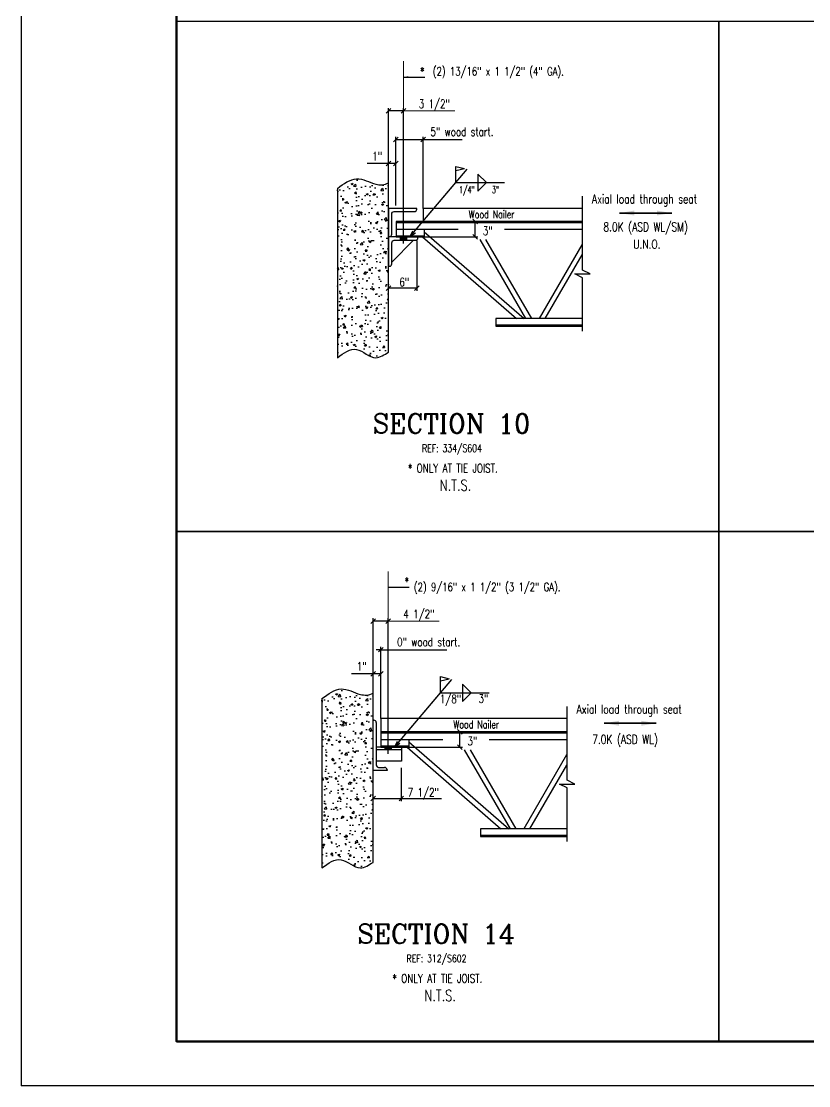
# Paper-space layout 'J1.0' of a CAD drawing. Extents: x -1.7 to 34.3, y -23.5 to 0.5.
# Drawn here: x -1.75 to 7.12, y -23.5 to -11.5 of the extents above; entities that cross this region are included whole.
import ezdxf
from ezdxf.enums import TextEntityAlignment as Align

# ---------------------------------------------------------------- set-up
doc = ezdxf.new("R2010")
doc.units = 0
doc.header["$LTSCALE"] = 0.5
doc.header["$MEASUREMENT"] = 0
doc.layers.get('0').update_dxf_attribs({"linetype": 'CONTINUOUS'})
doc.layers.get('DEFPOINTS').update_dxf_attribs({"linetype": 'CONTINUOUS'})
for name, color, linetype in [('A-DETALLESECCION', 7, 'CONTINUOUS'), ('DIMS', 7, 'CONTINUOUS'), ('SECT-STANDARD', 4, 'CONTINUOUS')]:
    doc.layers.add(name, color=color, linetype=linetype)
for name, color, linetype, lineweight in [('RTU', 4, 'CONTINUOUS', 20), ('SECT-TEXT-NORMAL', 2, 'CONTINUOUS', 30), ('TITLE-BORDER', 4, 'CONTINUOUS', 70), ('TITLE-ERECTION-NOTES-JOISTS', 40, 'CONTINUOUS', 18), ('TITLE-INFO-ATTRIB', 1, 'CONTINUOUS', 40), ('Verify', 141, 'CONTINUOUS', 35)]:
    doc.layers.add(name, color=color, linetype=linetype, lineweight=lineweight)
doc.layers.add('TITLE-ACTUAL-PAPER-SIZE', color=250, linetype='CONTINUOUS', plot=False)
doc.styles.add('NORMAL', font='simplex.shx', dxfattribs={"width": 0.75})
doc.styles.add('NOTES', font='romans.shx', dxfattribs={"width": 0.95})
doc.styles.add('ROMANC', font='ROMANC.shx')
doc.styles.add('SECTION-ATTRIB-NORM', font='simplex.shx', dxfattribs={"width": 0.75})
doc.styles.add('TITLE-ATTRIB', font='SIMPLEX', dxfattribs={"width": 0.75})
doc.dimstyles.new('SECTIONS', dxfattribs={"dimtxt": 0.125, "dimasz": 0.09375, "dimexe": 0.0625, "dimexo": 0.125, "dimgap": 0.0625, "dimtad": 0, "dimdec": 4, "dimlfac": 96, "dimrnd": 0.0625, "dimzin": 3, "dimdsep": 46, "dimlunit": 4, "dimtxsty": 'SECTION-ATTRIB-NORM', "dimcen": 0.09375, "dimclrt": 2, "dimadec": 0, "dimazin": 0, "dimtfac": 0.625, "dimtdec": 4, "dimtmove": 0, "dimatfit": 2, "dimfxl": 1, "dimtolj": 1, "dimtzin": 3, "dimarcsym": 0})

# ---------------------------------------------------------------- blocks, each defined once
blk = doc.blocks.new('nmbs-d-title')
at = {"layer": 'TITLE-ACTUAL-PAPER-SIZE'}
for p in [(-1.75, 0.5), (34.25, -23.5)]:
    blk.add_line(p, (-1.75, -23.5), dxfattribs=at)
at = {"layer": 'TITLE-BORDER'}
for p, q in [((0, -23), (0, 0)), ((33.75, -23), (0, -23))]:
    blk.add_line(p, q, dxfattribs=at)
at = {"layer": 'TITLE-ERECTION-NOTES-JOISTS', "style": 'NOTES', "width": 0.95}
blk.add_attdef('PAINT', text='', height=0.0781, dxfattribs=at).set_placement((26.346, -18.512), align=Align.BOTTOM_CENTER)
at = {"layer": 'TITLE-INFO-ATTRIB', "style": 'TITLE-ATTRIB', "width": 0.875, "flags": 8}
for tag, height, p in [('CHKR', 0.188, (33.531, -14.781)), ('DTLR', 0.188, (33.531, -16.281)), ('PONO', 0.188, (33.531, -19.7)), ('JOBLOCATION', 0.188, (32.365, -20.7)), ('CUSTOMER', 0.188, (32.948, -20.7)), ('JOB', 0.25, (31.75, -20.7))]:
    blk.add_attdef(tag, text='', height=height, rotation=90, dxfattribs=at).set_placement(p, align=Align.MIDDLE_LEFT)
for tag, height, p in [('FILENO', 0.188, (32.812, -22.128)), ('DRAWING', 0.312, (32.5, -22.94))]:
    blk.add_attdef(tag, text='', height=height, dxfattribs=at).set_placement(p, align=Align.BOTTOM_CENTER)
blk = doc.blocks.new('_OBLIQUE')
at = {"color": 0, "linetype": 'ByBlock'}
blk.add_line((-0.5, -0.5), (0.5, 0.5), dxfattribs=at)
blk = doc.blocks.new('*D2231')
at = {"layer": 'DEFPOINTS', "color": 0, "transparency": 16777216}
for p in [(2.57, -13.76), (3.363, -13.76), (2.754, -13.933)]:
    blk.add_point(p, dxfattribs=at)
at = {"layer": 'RTU', "color": 0, "lineweight": -2, "transparency": 16777216}
for p, q in [((2.571, -13.76), (3.395, -13.76)), ((3.363, -13.933), (3.363, -13.76)), ((2.756, -13.933), (3.395, -13.933))]:
    blk.add_line(p, q, dxfattribs=at)
at = {"layer": 'RTU', "color": 0, "lineweight": -2, "transparency": 16777216, "xscale": 0.05208333333333334, "yscale": 0.05208333333333334, "zscale": 0.05208333333333334}
for p, rotation in [((3.363, -13.76), 90), ((3.363, -13.933), 270)]:
    blk.add_blockref('_OBLIQUE', p, dxfattribs=dict(at, rotation=rotation))
blk = doc.blocks.new('*D2232')
at = {"layer": 'DEFPOINTS', "color": 0, "transparency": 16777216}
for p in [(2.388, -13.105), (2.388, -13.323), (2.471, -13.578)]:
    blk.add_point(p, dxfattribs=at)
at = {"layer": 'RTU', "color": 0, "lineweight": -2, "transparency": 16777216}
for p, q in [((2.388, -13.322), (2.388, -13.074)), ((2.471, -13.577), (2.471, -13.074)), ((2.388, -13.105), (2.146, -13.105)), ((2.471, -13.105), (2.388, -13.105))]:
    blk.add_line(p, q, dxfattribs=at)
at = {"layer": 'RTU', "color": 0, "lineweight": -2, "transparency": 16777216, "xscale": 0.05208333333333334, "yscale": 0.05208333333333334, "zscale": 0.05208333333333334, "rotation": 180}
blk.add_blockref('_OBLIQUE', (2.388, -13.105), dxfattribs=at)
at = {"layer": 'RTU', "color": 0, "lineweight": -2, "transparency": 16777216, "xscale": 0.05208333333333334, "yscale": 0.05208333333333334, "zscale": 0.05208333333333334}
blk.add_blockref('_OBLIQUE', (2.471, -13.105), dxfattribs=at)
blk = doc.blocks.new('*D2233')
at = {"layer": 'DEFPOINTS', "color": 0, "transparency": 16777216}
for p in [(2.706, -13.973), (2.388, -14.511), (2.388, -14.511)]:
    blk.add_point(p, dxfattribs=at)
at = {"layer": 'RTU', "color": 0, "lineweight": -2, "transparency": 16777216}
for p, q in [((2.706, -13.974), (2.706, -14.542)), ((2.388, -14.509), (2.388, -14.479)), ((2.706, -14.511), (2.388, -14.511))]:
    blk.add_line(p, q, dxfattribs=at)
at = {"layer": 'RTU', "color": 0, "lineweight": -2, "transparency": 16777216, "xscale": 0.05208333333333334, "yscale": 0.05208333333333334, "zscale": 0.05208333333333334, "rotation": 180}
blk.add_blockref('_OBLIQUE', (2.388, -14.511), dxfattribs=at)
at = {"layer": 'RTU', "color": 0, "lineweight": -2, "transparency": 16777216, "xscale": 0.05208333333333334, "yscale": 0.05208333333333334, "zscale": 0.05208333333333334}
blk.add_blockref('_OBLIQUE', (2.706, -14.511), dxfattribs=at)
blk = doc.blocks.new('*D2234')
at = {"layer": 'DEFPOINTS', "color": 0, "transparency": 16777216}
for p in [(2.777, -12.834), (2.471, -13.074), (2.777, -13.612)]:
    blk.add_point(p, dxfattribs=at)
at = {"layer": 'RTU', "color": 0, "lineweight": -2, "transparency": 16777216}
for p, q in [((2.471, -13.073), (2.471, -12.803)), ((2.471, -12.834), (2.777, -12.834)), ((2.777, -13.611), (2.777, -12.803)), ((2.777, -12.834), (3.219, -12.834))]:
    blk.add_line(p, q, dxfattribs=at)
at = {"layer": 'RTU', "color": 0, "lineweight": -2, "transparency": 16777216, "xscale": 0.05208333333333334, "yscale": 0.05208333333333334, "zscale": 0.05208333333333334, "rotation": 180}
blk.add_blockref('_OBLIQUE', (2.471, -12.834), dxfattribs=at)
at = {"layer": 'RTU', "color": 0, "lineweight": -2, "transparency": 16777216, "xscale": 0.05208333333333334, "yscale": 0.05208333333333334, "zscale": 0.05208333333333334}
blk.add_blockref('_OBLIQUE', (2.777, -12.834), dxfattribs=at)
blk = doc.blocks.new('*D2235')
at = {"layer": 'DEFPOINTS', "color": 0, "transparency": 16777216}
for p in [(2.388, -12.511), (2.388, -13.323), (2.557, -14.009)]:
    blk.add_point(p, dxfattribs=at)
at = {"layer": 'RTU', "color": 0, "lineweight": -2, "transparency": 16777216}
for p, q in [((2.388, -13.322), (2.388, -12.48)), ((2.557, -12.511), (2.388, -12.511)), ((2.557, -14.008), (2.557, -12.48))]:
    blk.add_line(p, q, dxfattribs=at)
at = {"layer": 'RTU', "color": 0, "lineweight": -2, "transparency": 16777216, "xscale": 0.05208333333333334, "yscale": 0.05208333333333334, "zscale": 0.05208333333333334, "rotation": 180}
blk.add_blockref('_OBLIQUE', (2.388, -12.511), dxfattribs=at)
at = {"layer": 'RTU', "color": 0, "lineweight": -2, "transparency": 16777216, "xscale": 0.05208333333333334, "yscale": 0.05208333333333334, "zscale": 0.05208333333333334}
blk.add_blockref('_OBLIQUE', (2.557, -12.511), dxfattribs=at)
blk = doc.blocks.new('*D2241')
at = {"layer": 'DEFPOINTS', "color": 0, "transparency": 16777216}
for p in [(2.396, -19.511), (3.19, -19.511), (2.581, -19.684)]:
    blk.add_point(p, dxfattribs=at)
at = {"layer": 'RTU', "color": 0, "lineweight": -2, "transparency": 16777216}
for p, q in [((2.397, -19.511), (3.221, -19.511)), ((3.19, -19.684), (3.19, -19.511)), ((2.582, -19.684), (3.221, -19.684))]:
    blk.add_line(p, q, dxfattribs=at)
at = {"layer": 'RTU', "color": 0, "lineweight": -2, "transparency": 16777216, "xscale": 0.05208333333333334, "yscale": 0.05208333333333334, "zscale": 0.05208333333333334}
for p, rotation in [((3.19, -19.511), 90), ((3.19, -19.684), 270)]:
    blk.add_blockref('_OBLIQUE', p, dxfattribs=dict(at, rotation=rotation))
blk = doc.blocks.new('*D2242')
at = {"layer": 'DEFPOINTS', "color": 0, "transparency": 16777216}
for p in [(2.215, -18.857), (2.215, -19.074), (2.302, -19.362)]:
    blk.add_point(p, dxfattribs=at)
at = {"layer": 'RTU', "color": 0, "lineweight": -2, "transparency": 16777216}
for p, q in [((2.215, -19.073), (2.215, -18.825)), ((2.302, -19.361), (2.302, -18.825)), ((2.215, -18.857), (1.972, -18.857)), ((2.302, -18.857), (2.215, -18.857))]:
    blk.add_line(p, q, dxfattribs=at)
at = {"layer": 'RTU', "color": 0, "lineweight": -2, "transparency": 16777216, "xscale": 0.05208333333333334, "yscale": 0.05208333333333334, "zscale": 0.05208333333333334, "rotation": 180}
blk.add_blockref('_OBLIQUE', (2.215, -18.857), dxfattribs=at)
at = {"layer": 'RTU', "color": 0, "lineweight": -2, "transparency": 16777216, "xscale": 0.05208333333333334, "yscale": 0.05208333333333334, "zscale": 0.05208333333333334}
blk.add_blockref('_OBLIQUE', (2.302, -18.857), dxfattribs=at)
blk = doc.blocks.new('*D2243')
at = {"layer": 'DEFPOINTS', "color": 0, "transparency": 16777216}
for p in [(2.532, -19.914), (2.215, -20.262), (2.215, -20.262)]:
    blk.add_point(p, dxfattribs=at)
at = {"layer": 'RTU', "color": 0, "lineweight": -2, "transparency": 16777216}
for p, q in [((2.532, -19.916), (2.532, -20.293)), ((2.215, -20.261), (2.215, -20.231)), ((2.215, -20.262), (2.532, -20.262)), ((2.532, -20.262), (2.983, -20.262))]:
    blk.add_line(p, q, dxfattribs=at)
at = {"layer": 'RTU', "color": 0, "lineweight": -2, "transparency": 16777216, "xscale": 0.05208333333333334, "yscale": 0.05208333333333334, "zscale": 0.05208333333333334, "rotation": 180}
blk.add_blockref('_OBLIQUE', (2.215, -20.262), dxfattribs=at)
at = {"layer": 'RTU', "color": 0, "lineweight": -2, "transparency": 16777216, "xscale": 0.05208333333333334, "yscale": 0.05208333333333334, "zscale": 0.05208333333333334}
blk.add_blockref('_OBLIQUE', (2.532, -20.262), dxfattribs=at)
blk = doc.blocks.new('*D2244')
at = {"layer": 'DEFPOINTS', "color": 0, "transparency": 16777216}
for p in [(2.302, -18.585), (2.302, -18.825), (2.302, -19.362)]:
    blk.add_point(p, dxfattribs=at)
at = {"layer": 'RTU', "color": 0, "lineweight": -2, "transparency": 16777216}
for p, q in [((2.302, -18.585), (2.25, -18.585)), ((2.302, -18.824), (2.302, -18.554)), ((2.302, -19.361), (2.302, -18.554)), ((2.302, -18.585), (3.045, -18.585))]:
    blk.add_line(p, q, dxfattribs=at)
at = {"layer": 'RTU', "color": 0, "lineweight": -2, "transparency": 16777216, "xscale": 0.05208333333333334, "yscale": 0.05208333333333334, "zscale": 0.05208333333333334}
blk.add_blockref('_OBLIQUE', (2.302, -18.585), dxfattribs=at)
at = {"layer": 'RTU', "color": 0, "lineweight": -2, "transparency": 16777216, "xscale": 0.05208333333333334, "yscale": 0.05208333333333334, "zscale": 0.05208333333333334, "rotation": 180}
blk.add_blockref('_OBLIQUE', (2.302, -18.585), dxfattribs=at)
blk = doc.blocks.new('*D2245')
at = {"layer": 'DEFPOINTS', "color": 0, "transparency": 16777216}
for p in [(2.215, -18.263), (2.215, -19.074), (2.384, -19.76)]:
    blk.add_point(p, dxfattribs=at)
at = {"layer": 'RTU', "color": 0, "lineweight": -2, "transparency": 16777216}
for p, q in [((2.215, -19.073), (2.215, -18.231)), ((2.384, -19.759), (2.384, -18.231)), ((2.384, -18.263), (2.215, -18.263))]:
    blk.add_line(p, q, dxfattribs=at)
at = {"layer": 'RTU', "color": 0, "lineweight": -2, "transparency": 16777216, "xscale": 0.05208333333333334, "yscale": 0.05208333333333334, "zscale": 0.05208333333333334, "rotation": 180}
blk.add_blockref('_OBLIQUE', (2.215, -18.263), dxfattribs=at)
at = {"layer": 'RTU', "color": 0, "lineweight": -2, "transparency": 16777216, "xscale": 0.05208333333333334, "yscale": 0.05208333333333334, "zscale": 0.05208333333333334}
blk.add_blockref('_OBLIQUE', (2.384, -18.263), dxfattribs=at)

psp = doc.layouts.new('J1.0')

# ---------------------------------------------------------------- hatches: boundary and pattern name
at = {"layer": 'A-DETALLESECCION'}
h = psp.add_hatch(color=256, dxfattribs=at)
h.dxf.hatch_style = 1
h.paths.add_polyline_path([(2.59053472, -13.97006799), (2.59053472, -13.9427901), (2.52404873, -13.9427901), (2.52404873, -13.97006799)])
h = psp.add_hatch(color=256, dxfattribs=at)
h.dxf.hatch_style = 1
h.paths.add_polyline_path([(2.41699784, -19.71172403), (2.41699784, -19.68444615), (2.35051185, -19.68444615), (2.35051185, -19.71172403)])
at = {"layer": 'SECT-STANDARD'}
h = psp.add_hatch(dxfattribs=at)
h.set_pattern_fill('AR-CONC', color=254, scale=0.028869, style=0)
h.set_pattern_definition([(50, (-414.21279, -4700.47565), (0.207063765, -0.018115732), [0.021651533, -0.238166861]), (355, (-414.2128, -4700.47565), (-0.040055721, 0.217148169), [0.017321226, -0.190533489]), (100.4514, (-414.19553, -4700.47716), (0.167008198, 0.199032305), [0.018400971, -0.202410686]), (46.1842, (-414.2128, -4700.41791), (0.308098728, -0.047783205), [0.0324773, -0.357250291]), (96.6356, (-414.1871, -4700.4219), (0.26982507, 0.281215267), [0.027601457, -0.30361598]), (351.1842, (-414.2128, -4700.4179), (0.26982485, 0.281215478), [0.02598184, -0.285800233]), (21, (-414.18392, -4700.43235), (0.1723193684, -0.1162308817), [0.021651533, -0.238166861]), (326, (-414.18392, -4700.43235), (0.070241999, 0.209341467), [0.017321226, -0.190533489]), (71.4514, (-414.16956, -4700.44203), (0.2425614375, 0.093110395), [0.018400971, -0.202410686]), (37.5, (-414.21279, -4700.47565), (0.0035103934, 0.0961021627), [0, -0.188223992, 0, -0.1934203598, 0, -0.1912552065]), (7.5, (-414.21279, -4700.47565), (0.075944783, 0.113861575), [0, -0.1102784738, 0, -0.1838936854, 0, -0.0728934938]), (327.5, (-414.27717, -4700.47565), (0.1541076533, -0.0065113006), [0, -0.072171776, 0, -0.2251759413, 0, -0.298791153]), (317.5, (-414.30604, -4700.47565), (0.1683583264, 0.0288990175), [0, -0.093823309, 0, -0.14953992, 0, -0.2121850216])])
edge = h.paths.add_edge_path()
edge.add_spline(control_points=[(1.81099591, -13.38552397), (1.88316769, -13.33273547), (2.02751124, -13.22715847), (2.21996931, -13.35012161), (2.3402556, -13.35033164), (2.38837012, -13.32295982)], knot_values=[0, 0, 0, 0, 0.2548168766, 0.5096337533, 0.6795116711, 0.6795116711, 0.6795116711, 0.6795116711], degree=3, periodic=0)
edge.add_line((2.38837012, -13.32295982), (2.38837012, -15.23127821))
edge.add_spline(control_points=[(2.38837012, -15.23127821), (2.3402556, -15.25865002), (2.21996931, -15.34663086), (2.02751124, -15.13547686), (1.88316769, -15.24105386), (1.81099591, -15.29384236)], knot_values=[0, 0, 0, 0, 0.1698779178, 0.4246947944, 0.6795116711, 0.6795116711, 0.6795116711, 0.6795116711], degree=3, periodic=0)
edge.add_line((1.81099591, -15.29384236), (1.81099591, -13.38552397))
h = psp.add_hatch(dxfattribs=at)
h.set_pattern_fill('AR-CONC', color=254, scale=0.028869, style=0)
h.set_pattern_definition([(50, (-414.38633, -4706.22678), (0.207063765, -0.018115732), [0.021651533, -0.238166861]), (355, (-414.38633, -4706.22678), (-0.040055721, 0.217148169), [0.017321226, -0.190533489]), (100.4514, (-414.36907, -4706.22829), (0.167008198, 0.199032305), [0.018400971, -0.202410686]), (46.1842, (-414.38633, -4706.16904), (0.308098728, -0.047783205), [0.0324773, -0.357250291]), (96.6356, (-414.36065, -4706.17302), (0.26982507, 0.281215267), [0.027601457, -0.30361598]), (351.1842, (-414.38633, -4706.16904), (0.26982485, 0.281215478), [0.02598184, -0.285800233]), (21, (-414.35746, -4706.18348), (0.1723193684, -0.1162308817), [0.021651533, -0.238166861]), (326, (-414.35746, -4706.18348), (0.070241999, 0.209341467), [0.017321226, -0.190533489]), (71.4514, (-414.3431, -4706.19316), (0.2425614375, 0.093110395), [0.018400971, -0.202410686]), (37.5, (-414.38633, -4706.22678), (0.0035103934, 0.0961021627), [0, -0.188223992, 0, -0.1934203598, 0, -0.1912552065]), (7.5, (-414.38633, -4706.22678), (0.075944783, 0.113861575), [0, -0.1102784738, 0, -0.1838936854, 0, -0.0728934938]), (327.5, (-414.4507, -4706.22678), (0.1541076533, -0.0065113006), [0, -0.072171776, 0, -0.2251759413, 0, -0.298791153]), (317.5, (-414.47957, -4706.22678), (0.1683583264, 0.0288990175), [0, -0.093823309, 0, -0.14953992, 0, -0.2121850216])])
edge = h.paths.add_edge_path()
edge.add_spline(control_points=[(1.63745903, -19.13665214), (1.70963081, -19.08386364), (1.85397436, -18.97828664), (2.04643243, -19.10124977), (2.16671872, -19.1014598), (2.21483324, -19.07408799)], knot_values=[0, 0, 0, 0, 0.2548168766, 0.5096337533, 0.6795116711, 0.6795116711, 0.6795116711, 0.6795116711], degree=3, periodic=0)
edge.add_line((2.21483324, -19.07408799), (2.21483324, -20.98240637))
edge.add_spline(control_points=[(2.21483324, -20.98240637), (2.16671872, -21.00977819), (2.04643243, -21.09775902), (1.85397436, -20.88660502), (1.70963081, -20.99218202), (1.63745903, -21.04497052)], knot_values=[0, 0, 0, 0, 0.1698779178, 0.4246947944, 0.6795116711, 0.6795116711, 0.6795116711, 0.6795116711], degree=3, periodic=0)
edge.add_line((1.63745903, -21.04497052), (1.63745903, -19.13665214))

# ---------------------------------------------------------------- linework, layer by layer
for p, q in [((4.56546051, -13.61098068), (2.77651027, -13.61098068)), ((2.77651027, -13.61228156), (2.77651027, -13.76010572)), ((2.47541345, -13.76010637), (4.56546051, -13.76010639)), ((2.30187657, -19.36210885), (2.30187657, -19.51123454)), ((4.39192362, -19.36210885), (2.30187657, -19.36210885)), ((2.30187657, -19.51123454), (4.39192362, -19.51123455)), ((2.53245246, -19.68444615), (2.25011324, -19.68444615)), ((2.53245246, -19.7128034), (2.25011324, -19.7128034)), ((2.53245246, -19.68444615), (2.53238905, -19.84285078)), ((2.53245246, -19.84285078), (2.25011324, -19.84285078))]:
    psp.add_line(p, q)
at = {"layer": 'A-DETALLESECCION'}
for p, q in [((3.14563682, -13.32057569), (3.14563682, -13.13804681)), ((3.14563682, -13.13804681), (3.24348329, -13.16191032)), ((3.14563682, -13.18577383), (3.24348329, -13.16191032)), ((3.14563682, -13.18577383), (3.24348329, -13.16191032)), ((4.56546051, -13.76010637), (2.77651027, -13.76010638)), ((2.38837012, -14.2508738), (2.38837012, -13.93331799)), ((2.67086527, -13.97006799), (2.42512012, -14.2189347)), ((2.97209993, -19.07170386), (2.97209993, -18.88917497)), ((2.97209993, -18.88917497), (3.0699464, -18.91303849)), ((2.97209993, -18.936902), (3.0699464, -18.91303849)), ((2.97209993, -18.936902), (3.0699464, -18.91303849)), ((2.21483324, -19.38010302), (2.22365324, -19.38010302)), ((2.25011324, -19.40656302), (2.25011324, -19.88546825)), ((4.39192362, -19.51123454), (2.60297339, -19.51123454)), ((2.21483324, -19.94720825), (2.21483324, -19.62968825)), ((2.27657324, -19.91192825), (2.34419513, -19.91192825)), ((2.37065513, -19.94720825), (2.21483324, -19.94720825)), ((2.37065513, -19.93838825), (2.37065513, -19.94720825))]:
    psp.add_line(p, q, dxfattribs=at)
for points in [[(3.39574646, -13.22454718), (3.39574646, -13.41660421), (3.49177498, -13.32057569)], [(2.52404873, -13.9427901), (2.59053472, -13.9427901), (2.59053472, -13.97006799), (2.52404873, -13.97006799)], [(3.22220958, -18.97567534), (3.22220958, -19.16773237), (3.3182381, -19.07170386)], [(2.35051185, -19.68444615), (2.41699784, -19.68444615), (2.41699784, -19.71172403), (2.35051185, -19.71172403)]]:
    psp.add_lwpolyline(points, close=True, dxfattribs=at)
for points in [[(4.57281478, -14.99567172), (4.57281478, -14.39232308), (4.48620865, -14.34902001), (4.65942091, -14.34902001), (4.57281478, -14.30571695), (4.57281478, -13.47453992)], [(4.3992779, -20.74679989), (4.3992779, -20.14345124), (4.31267177, -20.10014818), (4.48588403, -20.10014818), (4.3992779, -20.05684511), (4.3992779, -19.22566809)]]:
    psp.add_lwpolyline(points, dxfattribs=at)
for points in [[(2.45011012, -13.64703549), (2.67943012, -13.64703549, 0.4142135624), (2.70589012, -13.62057549), (2.70589012, -13.61175549), (2.38837012, -13.61175549), (2.38837012, -13.92927549), (2.39719012, -13.92927549, 0.4142135624), (2.42365012, -13.90281549), (2.42365012, -13.67349549, -0.4142135624)], [(2.45268262, -13.97006799), (2.69155762, -13.97006799, 0.4142135624), (2.71912012, -13.94250549), (2.71912012, -13.93331799), (2.38837012, -13.93331799), (2.38837012, -14.26406799), (2.39755762, -14.26406799, 0.4142135624), (2.42512012, -14.23650549), (2.42512012, -13.99763049, -0.4142135624)]]:
    psp.add_lwpolyline(points, format="xyb", close=True, dxfattribs=at)
for centre, start, end in [((2.22365324, -19.40656302), 0, 90), ((2.27657324, -19.88546825), 180, 270), ((2.34419513, -19.93838825), 359.999999987, 89.999999987)]:
    psp.add_arc(centre, 0.02646, start, end, dxfattribs=at)
at = {"layer": 'DIMS', "color": 7, "linetype": 'Continuous'}
for points in [[(0.00029355, -11.50218136), (6.11058421, -11.50218136), (6.11058421, -17.25330953), (0.00029355, -17.25330953)], [(6.11058421, -11.50218136), (12.22087383, -11.50218136), (12.22087383, -17.25328545), (6.11058421, -17.25330953)], [(0.00029355, -17.25330953), (6.11058421, -17.25330953), (6.11058421, -23.00443769), (0.00029355, -23.00443769)], [(6.11058421, -17.25330953), (12.22087383, -17.25330953), (12.22087383, -23.00441361), (6.11058421, -23.00443769)]]:
    psp.add_lwpolyline(points, close=True, dxfattribs=at)
at = {"layer": 'RTU'}
for p, q in [((2.55729173, -13.11851037), (2.55729173, -11.95261283)), ((2.55729173, -12.5114749), (3.13299571, -12.5114749)), ((2.38375484, -18.86963854), (2.38375484, -17.703741)), ((2.38375484, -18.26260307), (2.95945882, -18.26260307))]:
    psp.add_line(p, q, dxfattribs=at)
at = {"layer": 'SECT-STANDARD', "color": 254}
for p, q in [((1.81099591, -13.38552397), (1.81099591, -15.29384236)), ((2.38837012, -15.23127821), (2.38837012, -13.32295982)), ((2.21483324, -20.98240637), (2.21483324, -19.07408799)), ((1.63745903, -19.13665214), (1.63745903, -21.04497052))]:
    psp.add_line(p, q, dxfattribs=at)
at = {"layer": 'SECT-STANDARD', "color": 1}
for p, q in [((4.56546051, -13.76010637), (2.47541345, -13.76010637)), ((2.47541345, -13.76010637), (2.47541345, -13.93331799)), ((4.56546051, -13.77454067), (2.47541345, -13.77454067)), ((2.47541345, -13.84671218), (3.17352912, -13.84671218)), ((2.79041035, -13.84671218), (2.79041035, -13.93331799)), ((2.79041035, -13.87371126), (3.91609876, -14.85249427)), ((3.69476742, -13.84671218), (4.56546051, -13.84671218)), ((2.47541345, -13.91888368), (2.79041035, -13.91888368)), ((2.47541345, -13.93331799), (2.79041035, -13.93331799)), ((2.77096946, -13.93331799), (3.82810478, -14.85249427)), ((3.41490041, -13.96218659), (3.93053306, -14.85249427)), ((3.48162196, -13.96218659), (3.99725461, -14.85249427)), ((4.56546051, -14.02094827), (4.08386041, -14.85249427)), ((4.56546051, -14.13615182), (4.15058197, -14.85249427)), ((4.56546051, -14.85249427), (3.59715597, -14.85249427)), ((3.59715597, -14.85249427), (3.59715597, -14.93793053)), ((3.59715597, -14.92349623), (4.56546051, -14.92349623)), ((3.59715597, -14.93793053), (4.56546051, -14.93793053)), ((4.39192362, -19.51123454), (2.30187657, -19.51123454)), ((2.30187657, -19.51123454), (2.30187657, -19.68444615)), ((4.39192362, -19.52566884), (2.30187657, -19.52566884)), ((2.30187657, -19.59784034), (2.99999224, -19.59784034)), ((2.30187657, -19.67001185), (2.61687346, -19.67001185)), ((2.61687346, -19.59784034), (2.61687346, -19.68444615)), ((2.61687346, -19.62483943), (3.74256187, -20.60362243)), ((3.52123053, -19.59784034), (4.39192362, -19.59784034)), ((2.30187657, -19.68444615), (2.61687346, -19.68444615)), ((2.59743258, -19.68444615), (3.6545679, -20.60362243)), ((3.24136353, -19.71331475), (3.75699617, -20.60362243)), ((3.30808508, -19.71331475), (3.82371773, -20.60362243)), ((4.39192362, -19.77207644), (3.91032353, -20.60362243)), ((4.39192362, -19.88727999), (3.97704508, -20.60362243)), ((4.39192362, -20.60362243), (3.42361908, -20.60362243)), ((3.42361908, -20.60362243), (3.42361908, -20.68905869)), ((3.42361908, -20.67462439), (4.39192362, -20.67462439)), ((3.42361908, -20.68905869), (4.39192362, -20.68905869))]:
    psp.add_line(p, q, dxfattribs=at)
at = {"layer": 'SECT-STANDARD', "color": 254}
for points in [[(1.81099591, -13.38552397), (1.88316769, -13.33273547), (2.02751124, -13.22715847), (2.21996931, -13.35012161), (2.3402556, -13.35033164), (2.38837012, -13.32295982)], [(1.81099591, -15.29384236), (1.88316769, -15.24105386), (2.02751124, -15.13547686), (2.21996931, -15.34663086), (2.3402556, -15.25865002), (2.38837012, -15.23127821)], [(1.63745903, -19.13665214), (1.70963081, -19.08386364), (1.85397436, -18.97828664), (2.04643243, -19.10124977), (2.16671872, -19.1014598), (2.21483324, -19.07408799)], [(1.63745903, -21.04497052), (1.70963081, -20.99218202), (1.85397436, -20.88660502), (2.04643243, -21.09775902), (2.16671872, -21.00977819), (2.21483324, -20.98240637)]]:
    psp.add_open_spline(points, degree=3, knots=[0, 0, 0, 0, 0.25481687665, 0.5096337533, 0.67951167106, 0.67951167106, 0.67951167106, 0.67951167106], dxfattribs=at)

# ---------------------------------------------------------------- block references
psp.add_blockref('nmbs-d-title', (0.00029319, 0.00009905))

# ---------------------------------------------------------------- texts
at = {"style": 'SECTION-ATTRIB-NORM', "width": 0.75}
for p in [(3.29187311, -13.72073135), (3.11833623, -19.47185951)]:
    psp.add_text('Wood Nailer', height=0.0866061313, dxfattribs=at).set_placement(p)
at = {"layer": 'A-DETALLESECCION', "char_height": 0.2147304338, "attachment_point": 5, "style": 'ROMANC'}
for s, insert in [('\\A1;SECTION 10', (3.09791287, -16.03556252)), ('\\A1;SECTION 14', (2.92437599, -21.78669068))]:
    psp.add_mtext(s, dxfattribs=dict(at, insert=insert))
at = {"layer": 'A-DETALLESECCION', "style": 'SECTION-ATTRIB-NORM', "width": 0.625, "flags": 8}
for tag, text, p in [('1/4"', '1/8"', (3.27069164, -13.40059946)), ('3"', '1"', (3.59282267, -13.40059946))]:
    psp.add_attdef(tag, text=text, height=0.080023764, dxfattribs=at).set_placement(p, align=Align.MIDDLE_CENTER)
at = {"layer": 'SECT-TEXT-NORMAL', "lineweight": -2, "style": 'SECTION-ATTRIB-NORM', "width": 0.75}
for p in [(2.79318758, -12.14282447), (2.6196507, -17.89395264)]:
    psp.add_text('*', height=0.09602852, dxfattribs=at).set_placement(p, align=Align.BOTTOM_RIGHT)
at = {"layer": 'SECT-TEXT-NORMAL', "style": 'SECTION-ATTRIB-NORM', "width": 0.75}
for s, p in [('(2) 13/16" x 1 1/2" (4" GA).', (2.88637723, -12.14084869)), ('(2) 9/16" x 1 1/2" (3 1/2" GA).', (2.67314521, -17.95323568))]:
    psp.add_text(s, height=0.0937683937, dxfattribs=at).set_placement(p, align=Align.BOTTOM_LEFT)
at = {"layer": 'SECT-TEXT-NORMAL', "lineweight": -2, "style": 'SECTION-ATTRIB-NORM', "width": 0.75}
for s, height, p in [('3 1/2"', 0.096028517, (2.7271675, -12.48048847)), ('5" wood start.', 0.096028517, (2.8602478, -12.79527982)), ('3"', 0.096028517, (3.45017909, -13.91187071)), ('6"', 0.096028517, (2.50906606, -14.49022605)), ('REF: 334/S604', 0.0853586818, (2.76483818, -16.35779158)), ('4 1/2"', 0.096028517, (2.55363062, -18.23161663)), ('0" wood start.', 0.096028517, (2.48459469, -18.54640798)), ('3"', 0.096028517, (3.27664221, -19.66299888)), ('7 1/2"', 0.096028517, (2.60382137, -20.24135421)), ('REF: 312/S602', 0.0853586818, (2.5913013, -22.10891975))]:
    psp.add_text(s, height=height, dxfattribs=at).set_placement(p)
at = {"layer": 'SECT-TEXT-NORMAL', "style": 'SECTION-ATTRIB-NORM', "width": 0.75}
for p in [(2.96613327, -16.79478787), (2.79259639, -22.54591603)]:
    psp.add_text('N.T.S.', height=0.125024001, dxfattribs=at).set_placement(p)
at = {"layer": 'SECT-TEXT-NORMAL', "lineweight": -2, "char_height": 0.096028517, "attachment_point": 5, "style": 'SECTION-ATTRIB-NORM'}
for insert in [(3.11170773, -16.5394756), (2.93817085, -22.29060376)]:
    psp.add_mtext('* ONLY AT TIE JOIST.', dxfattribs=dict(at, insert=insert))
at = {"layer": 'SECT-TEXT-NORMAL', "lineweight": -2, "style": 'SECTION-ATTRIB-NORM', "width": 0.75, "flags": 8}
for p in [(2.31560669, -13.02176848), (2.14206981, -18.77289664)]:
    psp.add_attdef('1"', text='', height=0.09602852, dxfattribs=at).set_placement(p, align=Align.MIDDLE_RIGHT)
for tag, text, p in [('1/8"', '1/8"', (3.08655006, -19.13984485)), ('3"', '1"', (3.45731573, -19.13627551))]:
    psp.add_attdef(tag, text=text, height=0.09484298, dxfattribs=at).set_placement(p, align=Align.MIDDLE_CENTER)
at = {"layer": 'Verify', "style": 'NORMAL', "width": 0.75}
for s, height, p in [('Axial load through seat', 0.0997702632, (4.68062274, -13.55473643)), ('8.0K (ASD WL/SM)', 0.0997702632, (4.8088318, -13.87051902)), ('U.N.O.', 0.099770263, (5.14479685, -14.06477146)), ('Axial load through seat', 0.0997702632, (4.50708586, -19.30586459)), ('7.0K (ASD WL)', 0.0997702632, (4.68278156, -19.64615658))]:
    psp.add_text(s, height=height, dxfattribs=at).set_placement(p)

# ---------------------------------------------------------------- dimensions: what is measured, and where the dimension line sits
at = {"layer": 'RTU'}
for base, p1, p2, angle, picture, middle in [((2.38837012, -12.5114749), (2.55729173, -14.0093513), (2.38837012, -13.32295982), 180, '*D2235', (2.46543141, -12.5114749)), ((3.36349257, -13.76010572), (2.75423291, -13.93331799), (2.56962088, -13.76010572), 90, '*D2231', (3.36349257, -13.84671185)), ((2.21483324, -18.26260307), (2.38375484, -19.76047946), (2.21483324, -19.07408799), 180, '*D2245', (2.29189452, -18.26260307)), ((3.18995569, -19.51123389), (2.58069603, -19.68444615), (2.39608399, -19.51123389), 90, '*D2241', (3.18995569, -19.59784002))]:
    dim = psp.add_linear_dim(base=base, p1=p1, p2=p2, angle=angle, text=' ', dimstyle='SECTIONS', override={"dimscale": 0.010417, "dimtxt": 5, "dimasz": 5, "dimexe": 3, "dimlfac": 9216, "dimblk1": 'OBLIQUE', "dimblk2": 'OBLIQUE', "dimsah": 1}, dxfattribs=at)
    dim.commit()
    dim.dimension.update_dxf_attribs({"geometry": picture, "text_midpoint": middle, "dimtype": 160})
for base, p1, p2, picture, middle in [((2.77651027, -12.83400006), (2.47064284, -13.07414391), (2.77651027, -13.61228156), '*D2234', (3.21806134, -12.83400006)), ((2.38837012, -13.10539391), (2.47064284, -13.57804495), (2.38837012, -13.32295982), '*D2232', (2.14664259, -13.10539391)), ((2.38837012, -14.51069219), (2.70592594, -13.97296435), (2.38837012, -14.51069219), '*D2233', (2.54719259, -14.51069219)), ((2.30187657, -18.58512822), (2.30187657, -18.82527207), (2.30187657, -19.36210885), '*D2244', (3.04452446, -18.58512822)), ((2.21483324, -18.85652207), (2.30187657, -19.36210885), (2.21483324, -19.07408799), '*D2242', (1.97310571, -18.85652207)), ((2.21483324, -20.26182036), (2.53238905, -19.91435621), (2.21483324, -20.26182036), '*D2243', (2.98281935, -20.26182036))]:
    dim = psp.add_linear_dim(base=base, p1=p1, p2=p2, text=' ', dimstyle='SECTIONS', override={"dimscale": 0.010417, "dimtxt": 5, "dimasz": 5, "dimexe": 3, "dimlfac": 9216, "dimblk1": 'OBLIQUE', "dimblk2": 'OBLIQUE', "dimsah": 1}, dxfattribs=at)
    dim.commit()
    dim.dimension.update_dxf_attribs({"geometry": picture, "text_midpoint": middle, "dimtype": 160})

# ---------------------------------------------------------------- leaders
at = {"layer": 'A-DETALLESECCION'}
for points in [[(2.62861212, -13.93331799), (3.14563682, -13.32057569), (3.69387037, -13.32057569)], [(2.45507523, -19.68444615), (2.97209993, -19.07170386), (3.52033348, -19.07170386)]]:
    psp.add_leader(points, dimstyle='SECTIONS', override={"dimscale": 0.010417, "dimasz": 7, "dimldrblk": 'Open30'}, dxfattribs=at)
at = {"layer": 'RTU'}
for points in [[(2.55741943, -12.13038817), (2.79567073, -12.13038817)], [(2.38388254, -17.88151634), (2.62213384, -17.88151634)]]:
    psp.add_leader(points, dimstyle='SECTIONS', override={"dimscale": 0.010417, "dimtxt": 5, "dimasz": 5, "dimexe": 3}, dxfattribs=at)
at = {"layer": 'Verify'}
for points in [[(4.98945048, -13.66334639), (5.577934, -13.66334639), (4.98945048, -13.66334639)], [(5.577934, -13.66334639), (4.98945048, -13.66334639), (5.577934, -13.66334639)], [(4.8159136, -19.41447455), (5.40439712, -19.41447455), (4.8159136, -19.41447455)], [(5.40439712, -19.41447455), (4.8159136, -19.41447455), (5.40439712, -19.41447455)]]:
    psp.add_leader(points, dimstyle='SECTIONS', override={"dimscale": 0.010417, "dimasz": 16}, dxfattribs=at)

doc.saveas('drawing.dxf')
